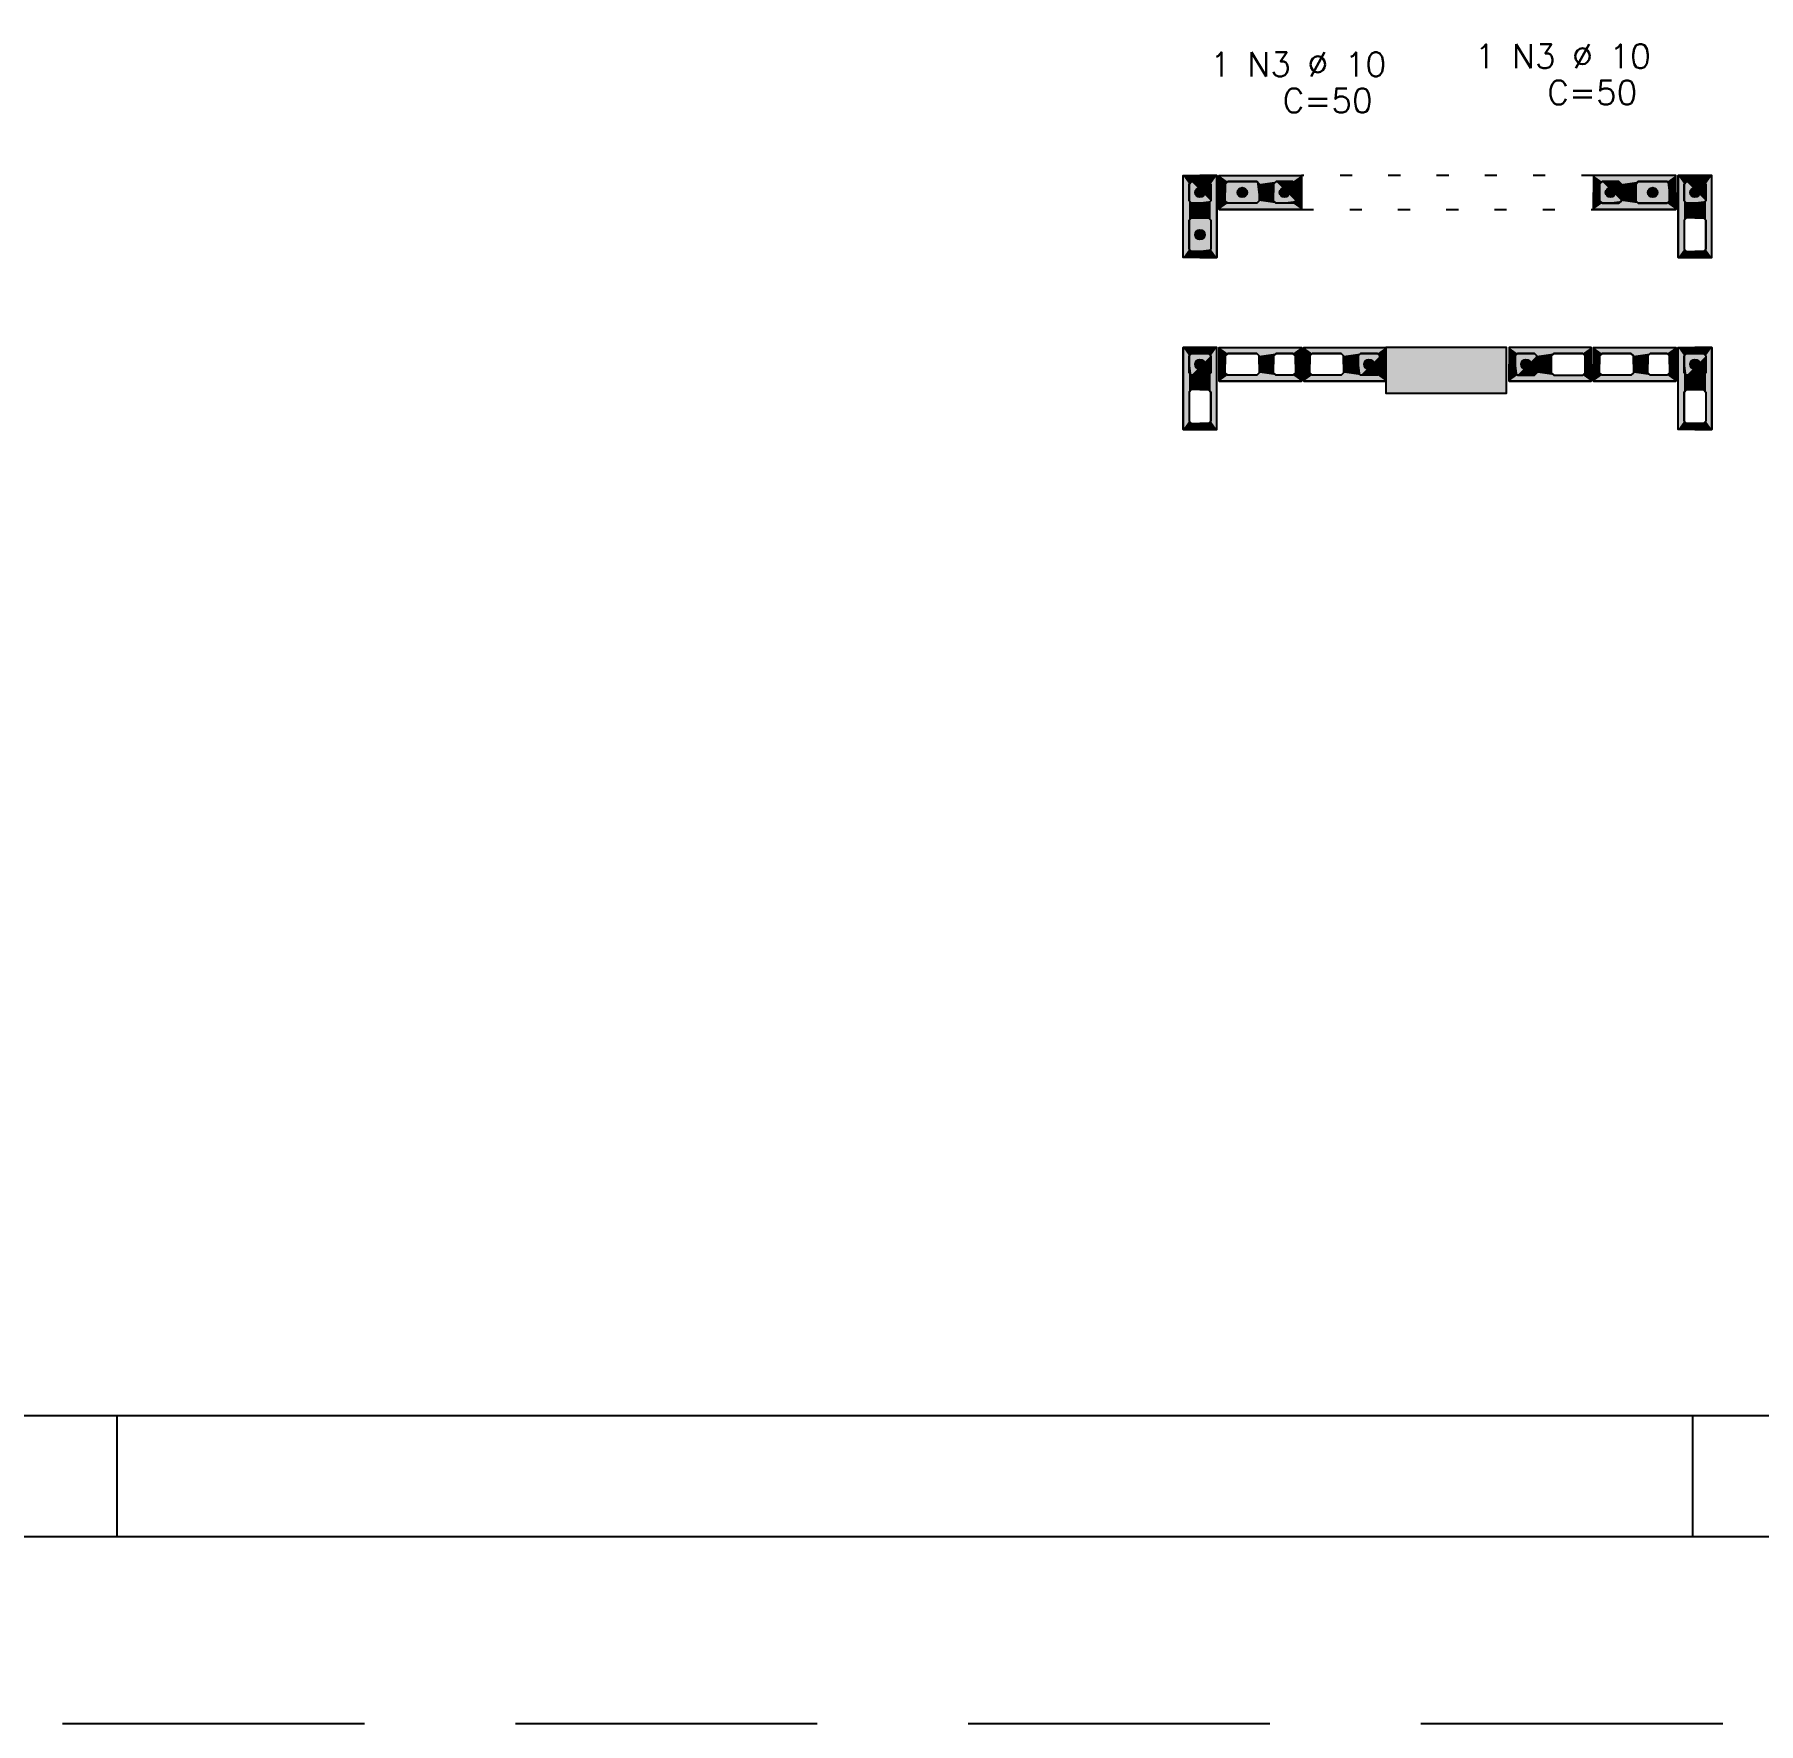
# Model space of a CAD drawing. Extents: x -1.9 to 86, y -1.6 to 60.9.
# Drawn here: x 20.32 to 34.6, y -1.55 to 12.43 of the extents above; entities that cross this region are included whole.
import ezdxf

# ---------------------------------------------------------------- set-up
doc = ezdxf.new("R2010")
doc.units = 0
doc.header["$MEASUREMENT"] = 0
doc.linetypes.add('ESTILO_TQS_0002', pattern=[0.4, 0.1, -0.3])
doc.linetypes.add('HIDDEN', pattern=[0.375, 0.25, -0.125])
doc.layers.get('0').update_dxf_attribs({"linetype": 'CONTINUOUS'})
doc.layers.get('Defpoints').update_dxf_attribs({"linetype": 'CONTINUOUS'})
for name, color, linetype in [('ARQ_FOLHA', 7, 'CONTINUOUS'), ('PENA_01', 1, 'CONTINUOUS'), ('PENA_02', 2, 'CONTINUOUS'), ('PENA_03', 3, 'CONTINUOUS'), ('PENA_11', 252, 'CONTINUOUS'), ('PENA_21', 100, 'CONTINUOUS')]:
    doc.layers.add(name, color=color, linetype=linetype)
doc.styles.get("Standard").update_dxf_attribs({"font": 'ROMANS.SHX'})

# ---------------------------------------------------------------- blocks, each defined once
blk = doc.blocks.new('FOLHA A1 - 841 X 594')
at = {"layer": 'ARQ_FOLHA', "color": 1}
for p, q in [((-631, 10), (-631, 0)), ((-500.5, 10), (-500.5, 0))]:
    blk.add_line(p, q, dxfattribs=at)
for points in [[(-841, 0), (0, 0), (0, 594), (-841, 594)], [(-816, 10), (-10, 10), (-10, 584), (-816, 584)]]:
    blk.add_lwpolyline(points, close=True, dxfattribs=at)
at = {"layer": 'Defpoints', "color": 8, "linetype": 'HIDDEN', "ltscale": 100}
blk.add_lwpolyline([(-860.5, 609.5), (-860.5, -15.5), (19.5, -15.5), (19.5, 609.5)], close=True, dxfattribs=at)
blk = doc.blocks.new('*U24')
blk.add_blockref('FOLHA A1 - 841 X 594', (0, 0))

msp = doc.modelspace()

# ---------------------------------------------------------------- linework, layer by layer
at = {"layer": 'PENA_01', "linetype": 'Continuous'}
for points in [[(30.06, 11.195), (30.06, 11.055), (30.04, 11.035), (29.9, 11.035), (29.88, 11.055), (29.88, 11.195), (29.9, 11.215), (30.04, 11.215), (30.06, 11.195)], [(30.44, 11.035), (30.2, 11.035), (30.18, 11.055), (30.18, 11.195), (30.2, 11.215), (30.44, 11.215), (30.46, 11.195), (30.46, 11.055), (30.44, 11.035)], [(30.74, 11.035), (30.6, 11.035), (30.58, 11.055), (30.58, 11.195), (30.6, 11.215), (30.74, 11.215), (30.76, 11.195), (30.76, 11.055), (30.74, 11.035)], [(33.3, 11.035), (33.44, 11.035), (33.46, 11.055), (33.46, 11.195), (33.44, 11.215), (33.3, 11.215), (33.28, 11.195), (33.28, 11.055), (33.3, 11.035)], [(33.6, 11.035), (33.84, 11.035), (33.86, 11.055), (33.86, 11.195), (33.84, 11.215), (33.6, 11.215), (33.58, 11.195), (33.58, 11.055), (33.6, 11.035)], [(33.98, 11.195), (33.98, 11.055), (34, 11.035), (34.14, 11.035), (34.16, 11.055), (34.16, 11.195), (34.14, 11.215), (34, 11.215), (33.98, 11.195)], [(30.06, 10.895), (30.06, 10.655), (30.04, 10.635), (29.9, 10.635), (29.88, 10.655), (29.88, 10.895), (29.9, 10.915), (30.04, 10.915), (30.06, 10.895)], [(33.98, 10.895), (33.98, 10.655), (34, 10.635), (34.14, 10.635), (34.16, 10.655), (34.16, 10.895), (34.14, 10.915), (34, 10.915), (33.98, 10.895)], [(29.88, 9.772), (29.88, 9.632), (29.9, 9.612), (30.04, 9.612), (30.06, 9.632), (30.06, 9.772), (30.04, 9.792), (29.9, 9.792), (29.88, 9.772)], [(30.44, 9.612), (30.2, 9.612), (30.18, 9.632), (30.18, 9.772), (30.2, 9.792), (30.44, 9.792), (30.46, 9.772), (30.46, 9.632), (30.44, 9.612)], [(30.74, 9.612), (30.6, 9.612), (30.58, 9.632), (30.58, 9.772), (30.6, 9.792), (30.74, 9.792), (30.76, 9.772), (30.76, 9.632), (30.74, 9.612)], [(31.14, 9.612), (30.9, 9.612), (30.88, 9.632), (30.88, 9.772), (30.9, 9.792), (31.14, 9.792), (31.16, 9.772), (31.16, 9.632), (31.14, 9.612)], [(31.44, 9.612), (31.3, 9.612), (31.28, 9.632), (31.28, 9.772), (31.3, 9.792), (31.44, 9.792), (31.46, 9.772), (31.46, 9.632), (31.44, 9.612)], [(32.6, 9.612), (32.74, 9.612), (32.76, 9.632), (32.76, 9.772), (32.74, 9.792), (32.6, 9.792), (32.58, 9.772), (32.58, 9.632), (32.6, 9.612)], [(32.9, 9.612), (33.14, 9.612), (33.16, 9.632), (33.16, 9.772), (33.14, 9.792), (32.9, 9.792), (32.88, 9.772), (32.88, 9.632), (32.9, 9.612)], [(33.54, 9.612), (33.3, 9.612), (33.28, 9.632), (33.28, 9.772), (33.3, 9.792), (33.54, 9.792), (33.56, 9.772), (33.56, 9.632), (33.54, 9.612)], [(33.84, 9.612), (33.7, 9.612), (33.68, 9.632), (33.68, 9.772), (33.7, 9.792), (33.84, 9.792), (33.86, 9.772), (33.86, 9.632), (33.84, 9.612)], [(34.16, 9.772), (34.16, 9.632), (34.14, 9.612), (34, 9.612), (33.98, 9.632), (33.98, 9.772), (34, 9.792), (34.14, 9.792), (34.16, 9.772)], [(29.88, 9.472), (29.88, 9.232), (29.9, 9.212), (30.04, 9.212), (30.06, 9.232), (30.06, 9.472), (30.04, 9.492), (29.9, 9.492), (29.88, 9.472)], [(34.16, 9.472), (34.16, 9.232), (34.14, 9.212), (34, 9.212), (33.98, 9.232), (33.98, 9.472), (34, 9.492), (34.14, 9.492), (34.16, 9.472)]]:
    msp.add_lwpolyline(points, dxfattribs=at)
at = {"layer": 'PENA_02', "linetype": 'Continuous'}
for points in [[(30.11, 11.265), (30.11, 10.585), (29.83, 10.585), (29.83, 11.265), (30.11, 11.265)], [(30.81, 10.985), (30.13, 10.985), (30.13, 11.265), (30.81, 11.265), (30.81, 10.985)], [(33.23, 10.985), (33.91, 10.985), (33.91, 11.265), (33.23, 11.265), (33.23, 10.985)], [(33.93, 11.265), (33.93, 10.585), (34.21, 10.585), (34.21, 11.265), (33.93, 11.265)], [(29.83, 9.842), (29.83, 9.162), (30.11, 9.162), (30.11, 9.842), (29.83, 9.842)], [(30.81, 9.562), (30.13, 9.562), (30.13, 9.842), (30.81, 9.842), (30.81, 9.562)], [(31.51, 9.562), (30.83, 9.562), (30.83, 9.842), (31.51, 9.842), (31.51, 9.562)], [(31.51, 9.842), (31.51, 9.462), (32.51, 9.462), (32.51, 9.842), (31.51, 9.842)], [(32.53, 9.562), (33.21, 9.562), (33.21, 9.842), (32.53, 9.842), (32.53, 9.562)], [(33.91, 9.562), (33.23, 9.562), (33.23, 9.842), (33.91, 9.842), (33.91, 9.562)], [(34.21, 9.842), (34.21, 9.162), (33.93, 9.162), (33.93, 9.842), (34.21, 9.842)]]:
    msp.add_lwpolyline(points, dxfattribs=at)
at = {"layer": 'PENA_03', "linetype": 'Continuous'}
for points in [[(30.06, 11.055), (30.04, 11.035), (29.9, 11.035), (29.88, 11.055), (29.88, 11.195), (29.9, 11.215), (30.04, 11.215), (30.06, 11.195), (30.06, 11.055)], [(30.46, 11.055), (30.44, 11.035), (30.2, 11.035), (30.18, 11.055), (30.18, 11.195), (30.2, 11.215), (30.44, 11.215), (30.46, 11.195), (30.46, 11.055)], [(30.76, 11.055), (30.74, 11.035), (30.6, 11.035), (30.58, 11.055), (30.58, 11.195), (30.6, 11.215), (30.74, 11.215), (30.76, 11.195), (30.76, 11.055)], [(33.46, 11.055), (33.44, 11.035), (33.3, 11.035), (33.28, 11.055), (33.28, 11.195), (33.3, 11.215), (33.44, 11.215), (33.46, 11.195), (33.46, 11.055)], [(33.86, 11.055), (33.84, 11.035), (33.6, 11.035), (33.58, 11.055), (33.58, 11.195), (33.6, 11.215), (33.84, 11.215), (33.86, 11.195), (33.86, 11.055)], [(34.16, 11.055), (34.14, 11.035), (34, 11.035), (33.98, 11.055), (33.98, 11.195), (34, 11.215), (34.14, 11.215), (34.16, 11.195), (34.16, 11.055)], [(29.9, 10.635), (29.88, 10.655), (29.88, 10.895), (29.9, 10.915), (30.04, 10.915), (30.06, 10.895), (30.06, 10.655), (30.04, 10.635), (29.9, 10.635)], [(29.9, 9.612), (29.88, 9.632), (29.88, 9.772), (29.9, 9.792), (30.04, 9.792), (30.06, 9.772), (30.06, 9.632), (30.04, 9.612), (29.9, 9.612)], [(31.3, 9.612), (31.28, 9.632), (31.28, 9.772), (31.3, 9.792), (31.44, 9.792), (31.46, 9.772), (31.46, 9.632), (31.44, 9.612), (31.3, 9.612)], [(32.6, 9.612), (32.58, 9.632), (32.58, 9.772), (32.6, 9.792), (32.74, 9.792), (32.76, 9.772), (32.76, 9.632), (32.74, 9.612), (32.6, 9.612)], [(34, 9.612), (33.98, 9.632), (33.98, 9.772), (34, 9.792), (34.14, 9.792), (34.16, 9.772), (34.16, 9.632), (34.14, 9.612), (34, 9.612)]]:
    msp.add_lwpolyline(points, dxfattribs=at)
at = {"layer": 'PENA_03', "linetype": 'ESTILO_TQS_0002'}
msp.add_lwpolyline([(30.81, 11.265), (30.81, 10.985), (33.23, 10.985), (33.23, 11.265), (30.81, 11.265)], dxfattribs=at)
at = {"layer": 'PENA_03', "linetype": 'Continuous'}
for centre in [(29.97, 11.125), (30.32, 11.125), (30.67, 11.125), (33.37, 11.125), (33.72, 11.125), (34.07, 11.125), (29.97, 10.775), (29.97, 9.702), (31.37, 9.702), (32.67, 9.702), (34.07, 9.702)]:
    msp.add_circle(centre, 0.04, dxfattribs=at)
for points in [[(30.01, 11.125), (29.95, 11.159), (29.932, 11.138)], [(30.01, 11.125), (29.932, 11.138), (29.932, 11.111)], [(30.01, 11.125), (29.977, 11.164), (29.95, 11.159)], [(30.01, 11.125), (30, 11.15), (29.977, 11.164)], [(30.36, 11.125), (30.3, 11.159), (30.282, 11.138)], [(30.36, 11.125), (30.282, 11.138), (30.282, 11.111)], [(30.36, 11.125), (30.327, 11.164), (30.3, 11.159)], [(30.36, 11.125), (30.35, 11.15), (30.327, 11.164)], [(30.71, 11.125), (30.65, 11.159), (30.632, 11.138)], [(30.71, 11.125), (30.632, 11.138), (30.632, 11.111)], [(30.71, 11.125), (30.677, 11.164), (30.65, 11.159)], [(30.71, 11.125), (30.7, 11.15), (30.677, 11.164)], [(33.41, 11.125), (33.35, 11.159), (33.332, 11.138)], [(33.41, 11.125), (33.332, 11.138), (33.332, 11.111)], [(33.41, 11.125), (33.377, 11.164), (33.35, 11.159)], [(33.41, 11.125), (33.4, 11.15), (33.377, 11.164)], [(33.76, 11.125), (33.7, 11.159), (33.682, 11.138)], [(33.76, 11.125), (33.682, 11.138), (33.682, 11.111)], [(33.76, 11.125), (33.727, 11.164), (33.7, 11.159)], [(33.76, 11.125), (33.75, 11.15), (33.727, 11.164)], [(34.11, 11.125), (34.05, 11.159), (34.032, 11.138)], [(34.11, 11.125), (34.032, 11.138), (34.032, 11.111)], [(34.11, 11.125), (34.077, 11.164), (34.05, 11.159)], [(34.11, 11.125), (34.1, 11.15), (34.077, 11.164)], [(30.01, 11.125), (29.932, 11.111), (29.95, 11.09)], [(30.01, 11.125), (29.95, 11.09), (29.977, 11.085)], [(30.01, 11.125), (29.977, 11.085), (30, 11.099)], [(30.01, 11.125), (30, 11.099), (30.01, 11.125)], [(30.36, 11.125), (30.282, 11.111), (30.3, 11.09)], [(30.36, 11.125), (30.3, 11.09), (30.327, 11.085)], [(30.36, 11.125), (30.327, 11.085), (30.35, 11.099)], [(30.36, 11.125), (30.35, 11.099), (30.36, 11.125)], [(30.71, 11.125), (30.632, 11.111), (30.65, 11.09)], [(30.71, 11.125), (30.65, 11.09), (30.677, 11.085)], [(30.71, 11.125), (30.677, 11.085), (30.7, 11.099)], [(30.71, 11.125), (30.7, 11.099), (30.71, 11.125)], [(33.41, 11.125), (33.332, 11.111), (33.35, 11.09)], [(33.41, 11.125), (33.35, 11.09), (33.377, 11.085)], [(33.41, 11.125), (33.377, 11.085), (33.4, 11.099)], [(33.41, 11.125), (33.4, 11.099), (33.41, 11.125)], [(33.76, 11.125), (33.682, 11.111), (33.7, 11.09)], [(33.76, 11.125), (33.7, 11.09), (33.727, 11.085)], [(33.76, 11.125), (33.727, 11.085), (33.75, 11.099)], [(33.76, 11.125), (33.75, 11.099), (33.76, 11.125)], [(34.11, 11.125), (34.032, 11.111), (34.05, 11.09)], [(34.11, 11.125), (34.05, 11.09), (34.077, 11.085)], [(34.11, 11.125), (34.077, 11.085), (34.1, 11.099)], [(34.11, 11.125), (34.1, 11.099), (34.11, 11.125)], [(30.01, 10.775), (29.95, 10.809), (29.932, 10.788)], [(30.01, 10.775), (29.932, 10.788), (29.932, 10.761)], [(30.01, 10.775), (29.932, 10.761), (29.95, 10.74)], [(30.01, 10.775), (29.977, 10.814), (29.95, 10.809)], [(30.01, 10.775), (29.95, 10.74), (29.977, 10.735)], [(30.01, 10.775), (30, 10.8), (29.977, 10.814)], [(30.01, 10.775), (29.977, 10.735), (30, 10.749)], [(30.01, 10.775), (30, 10.749), (30.01, 10.775)], [(30.01, 9.702), (29.95, 9.737), (29.932, 9.716)], [(30.01, 9.702), (29.932, 9.716), (29.932, 9.689)], [(30.01, 9.702), (29.977, 9.742), (29.95, 9.737)], [(30.01, 9.702), (30, 9.728), (29.977, 9.742)], [(31.41, 9.702), (31.35, 9.737), (31.332, 9.716)], [(31.41, 9.702), (31.332, 9.716), (31.332, 9.689)], [(31.41, 9.702), (31.377, 9.742), (31.35, 9.737)], [(31.41, 9.702), (31.4, 9.728), (31.377, 9.742)], [(32.71, 9.702), (32.65, 9.737), (32.632, 9.716)], [(32.71, 9.702), (32.632, 9.716), (32.632, 9.689)], [(32.71, 9.702), (32.677, 9.742), (32.65, 9.737)], [(32.71, 9.702), (32.7, 9.728), (32.677, 9.742)], [(34.11, 9.702), (34.05, 9.737), (34.032, 9.716)], [(34.11, 9.702), (34.032, 9.716), (34.032, 9.689)], [(34.11, 9.702), (34.077, 9.742), (34.05, 9.737)], [(34.11, 9.702), (34.1, 9.728), (34.077, 9.742)], [(30.01, 9.702), (29.932, 9.689), (29.95, 9.668)], [(30.01, 9.702), (29.95, 9.668), (29.977, 9.663)], [(30.01, 9.702), (29.977, 9.663), (30, 9.677)], [(30.01, 9.702), (30, 9.677), (30.01, 9.702)], [(31.41, 9.702), (31.332, 9.689), (31.35, 9.668)], [(31.41, 9.702), (31.35, 9.668), (31.377, 9.663)], [(31.41, 9.702), (31.377, 9.663), (31.4, 9.677)], [(31.41, 9.702), (31.4, 9.677), (31.41, 9.702)], [(32.71, 9.702), (32.632, 9.689), (32.65, 9.668)], [(32.71, 9.702), (32.65, 9.668), (32.677, 9.663)], [(32.71, 9.702), (32.677, 9.663), (32.7, 9.677)], [(32.71, 9.702), (32.7, 9.677), (32.71, 9.702)], [(34.11, 9.702), (34.032, 9.689), (34.05, 9.668)], [(34.11, 9.702), (34.05, 9.668), (34.077, 9.663)], [(34.11, 9.702), (34.077, 9.663), (34.1, 9.677)], [(34.11, 9.702), (34.1, 9.677), (34.11, 9.702)]]:
    msp.add_solid(points, dxfattribs=at)
at = {"layer": 'PENA_11', "linetype": 'Continuous'}
for points in [[(30.06, 11.055), (29.88, 11.195), (29.9, 11.215)], [(30.06, 11.055), (29.88, 11.055), (29.88, 11.195)], [(30.06, 11.055), (29.9, 11.215), (30.04, 11.215)], [(30.06, 11.055), (30.04, 11.215), (30.06, 11.195)], [(30.06, 11.055), (30.06, 11.195), (30.06, 11.055)], [(30.46, 11.055), (30.18, 11.195), (30.2, 11.215)], [(30.46, 11.055), (30.18, 11.055), (30.18, 11.195)], [(30.46, 11.055), (30.2, 11.215), (30.44, 11.215)], [(30.46, 11.055), (30.44, 11.215), (30.46, 11.195)], [(30.46, 11.055), (30.46, 11.195), (30.46, 11.055)], [(30.76, 11.055), (30.58, 11.195), (30.6, 11.215)], [(30.76, 11.055), (30.58, 11.055), (30.58, 11.195)], [(30.76, 11.055), (30.6, 11.215), (30.74, 11.215)], [(30.76, 11.055), (30.74, 11.215), (30.76, 11.195)], [(30.76, 11.055), (30.76, 11.195), (30.76, 11.055)], [(33.46, 11.055), (33.28, 11.195), (33.3, 11.215)], [(33.46, 11.055), (33.28, 11.055), (33.28, 11.195)], [(33.46, 11.055), (33.3, 11.215), (33.44, 11.215)], [(33.46, 11.055), (33.44, 11.215), (33.46, 11.195)], [(33.46, 11.055), (33.46, 11.195), (33.46, 11.055)], [(33.86, 11.055), (33.58, 11.195), (33.6, 11.215)], [(33.86, 11.055), (33.58, 11.055), (33.58, 11.195)], [(33.86, 11.055), (33.6, 11.215), (33.84, 11.215)], [(33.86, 11.055), (33.84, 11.215), (33.86, 11.195)], [(33.86, 11.055), (33.86, 11.195), (33.86, 11.055)], [(34.16, 11.055), (33.98, 11.195), (34, 11.215)], [(34.16, 11.055), (33.98, 11.055), (33.98, 11.195)], [(34.16, 11.055), (34, 11.215), (34.14, 11.215)], [(34.16, 11.055), (34.14, 11.215), (34.16, 11.195)], [(34.16, 11.055), (34.16, 11.195), (34.16, 11.055)], [(30.06, 11.055), (29.9, 11.035), (29.88, 11.055)], [(30.06, 11.055), (30.04, 11.035), (29.9, 11.035)], [(30.46, 11.055), (30.2, 11.035), (30.18, 11.055)], [(30.46, 11.055), (30.44, 11.035), (30.2, 11.035)], [(30.76, 11.055), (30.6, 11.035), (30.58, 11.055)], [(30.76, 11.055), (30.74, 11.035), (30.6, 11.035)], [(33.46, 11.055), (33.3, 11.035), (33.28, 11.055)], [(33.46, 11.055), (33.44, 11.035), (33.3, 11.035)], [(33.86, 11.055), (33.6, 11.035), (33.58, 11.055)], [(33.86, 11.055), (33.84, 11.035), (33.6, 11.035)], [(34.16, 11.055), (34, 11.035), (33.98, 11.055)], [(34.16, 11.055), (34.14, 11.035), (34, 11.035)], [(29.9, 10.635), (29.88, 10.895), (29.9, 10.915)], [(29.9, 10.635), (29.88, 10.655), (29.88, 10.895)], [(29.9, 10.635), (29.9, 10.915), (30.04, 10.915)], [(29.9, 10.635), (30.04, 10.915), (30.06, 10.895)], [(29.9, 10.635), (30.06, 10.895), (30.06, 10.655)], [(29.9, 10.635), (30.06, 10.655), (30.04, 10.635)], [(29.9, 10.635), (30.04, 10.635), (29.9, 10.635)], [(29.9, 9.612), (29.88, 9.772), (29.9, 9.792)], [(29.9, 9.612), (29.88, 9.632), (29.88, 9.772)], [(29.9, 9.612), (29.9, 9.792), (30.04, 9.792)], [(29.9, 9.612), (30.04, 9.792), (30.06, 9.772)], [(29.9, 9.612), (30.06, 9.772), (30.06, 9.632)], [(31.3, 9.612), (31.28, 9.772), (31.3, 9.792)], [(31.3, 9.612), (31.28, 9.632), (31.28, 9.772)], [(31.3, 9.612), (31.3, 9.792), (31.44, 9.792)], [(31.3, 9.612), (31.44, 9.792), (31.46, 9.772)], [(31.3, 9.612), (31.46, 9.772), (31.46, 9.632)], [(31.51, 9.842), (31.51, 9.462), (32.51, 9.462)], [(31.51, 9.842), (32.51, 9.462), (32.51, 9.842)], [(31.51, 9.842), (32.51, 9.842), (31.51, 9.842)], [(32.6, 9.612), (32.58, 9.772), (32.6, 9.792)], [(32.6, 9.612), (32.58, 9.632), (32.58, 9.772)], [(32.6, 9.612), (32.6, 9.792), (32.74, 9.792)], [(32.6, 9.612), (32.74, 9.792), (32.76, 9.772)], [(32.6, 9.612), (32.76, 9.772), (32.76, 9.632)], [(34, 9.612), (33.98, 9.772), (34, 9.792)], [(34, 9.612), (33.98, 9.632), (33.98, 9.772)], [(34, 9.612), (34, 9.792), (34.14, 9.792)], [(34, 9.612), (34.14, 9.792), (34.16, 9.772)], [(34, 9.612), (34.16, 9.772), (34.16, 9.632)], [(29.9, 9.612), (30.06, 9.632), (30.04, 9.612)], [(29.9, 9.612), (30.04, 9.612), (29.9, 9.612)], [(31.3, 9.612), (31.46, 9.632), (31.44, 9.612)], [(31.3, 9.612), (31.44, 9.612), (31.3, 9.612)], [(32.6, 9.612), (32.76, 9.632), (32.74, 9.612)], [(32.6, 9.612), (32.74, 9.612), (32.6, 9.612)], [(34, 9.612), (34.16, 9.632), (34.14, 9.612)], [(34, 9.612), (34.14, 9.612), (34, 9.612)]]:
    msp.add_solid(points, dxfattribs=at)
at = {"layer": 'PENA_21', "linetype": 'Continuous'}
for points in [[(29.97, 11.265), (29.97, 11.215), (29.9, 11.215), (29.88, 11.195), (29.88, 11.055), (29.9, 11.035), (29.97, 11.035), (29.97, 10.915), (29.9, 10.915), (29.88, 10.895), (29.88, 10.655), (29.9, 10.635), (29.97, 10.635), (29.97, 10.585), (29.83, 10.585), (29.83, 11.265), (29.97, 11.265)], [(29.97, 11.265), (29.97, 11.215), (30.04, 11.215), (30.06, 11.195), (30.06, 11.055), (30.04, 11.035), (29.97, 11.035), (29.97, 10.915), (30.04, 10.915), (30.06, 10.895), (30.06, 10.655), (30.04, 10.635), (29.97, 10.635), (29.97, 10.585), (30.11, 10.585), (30.11, 11.265), (29.97, 11.265)], [(30.81, 11.125), (30.76, 11.125), (30.76, 11.195), (30.74, 11.215), (30.6, 11.215), (30.58, 11.195), (30.58, 11.125), (30.46, 11.125), (30.46, 11.195), (30.44, 11.215), (30.2, 11.215), (30.18, 11.195), (30.18, 11.125), (30.13, 11.125), (30.13, 11.265), (30.81, 11.265), (30.81, 11.125)], [(33.23, 11.125), (33.28, 11.125), (33.28, 11.195), (33.3, 11.215), (33.44, 11.215), (33.46, 11.195), (33.46, 11.125), (33.58, 11.125), (33.58, 11.195), (33.6, 11.215), (33.84, 11.215), (33.86, 11.195), (33.86, 11.125), (33.91, 11.125), (33.91, 11.265), (33.23, 11.265), (33.23, 11.125)], [(34.07, 11.265), (34.07, 11.215), (34, 11.215), (33.98, 11.195), (33.98, 11.055), (34, 11.035), (34.07, 11.035), (34.07, 10.915), (34, 10.915), (33.98, 10.895), (33.98, 10.655), (34, 10.635), (34.07, 10.635), (34.07, 10.585), (33.93, 10.585), (33.93, 11.265), (34.07, 11.265)], [(34.07, 11.265), (34.07, 11.215), (34.14, 11.215), (34.16, 11.195), (34.16, 11.055), (34.14, 11.035), (34.07, 11.035), (34.07, 10.915), (34.14, 10.915), (34.16, 10.895), (34.16, 10.655), (34.14, 10.635), (34.07, 10.635), (34.07, 10.585), (34.21, 10.585), (34.21, 11.265), (34.07, 11.265)], [(30.81, 11.125), (30.76, 11.125), (30.76, 11.055), (30.74, 11.035), (30.6, 11.035), (30.58, 11.055), (30.58, 11.125), (30.46, 11.125), (30.46, 11.055), (30.44, 11.035), (30.2, 11.035), (30.18, 11.055), (30.18, 11.125), (30.13, 11.125), (30.13, 10.985), (30.81, 10.985), (30.81, 11.125)], [(33.23, 11.125), (33.28, 11.125), (33.28, 11.055), (33.3, 11.035), (33.44, 11.035), (33.46, 11.055), (33.46, 11.125), (33.58, 11.125), (33.58, 11.055), (33.6, 11.035), (33.84, 11.035), (33.86, 11.055), (33.86, 11.125), (33.91, 11.125), (33.91, 10.985), (33.23, 10.985), (33.23, 11.125)], [(29.97, 9.842), (29.97, 9.792), (29.9, 9.792), (29.88, 9.772), (29.88, 9.632), (29.9, 9.612), (29.97, 9.612), (29.97, 9.492), (29.9, 9.492), (29.88, 9.472), (29.88, 9.232), (29.9, 9.212), (29.97, 9.212), (29.97, 9.162), (29.83, 9.162), (29.83, 9.842), (29.97, 9.842)], [(29.97, 9.842), (29.97, 9.792), (30.04, 9.792), (30.06, 9.772), (30.06, 9.632), (30.04, 9.612), (29.97, 9.612), (29.97, 9.492), (30.04, 9.492), (30.06, 9.472), (30.06, 9.232), (30.04, 9.212), (29.97, 9.212), (29.97, 9.162), (30.11, 9.162), (30.11, 9.842), (29.97, 9.842)], [(30.81, 9.702), (30.76, 9.702), (30.76, 9.772), (30.74, 9.792), (30.6, 9.792), (30.58, 9.772), (30.58, 9.702), (30.46, 9.702), (30.46, 9.772), (30.44, 9.792), (30.2, 9.792), (30.18, 9.772), (30.18, 9.702), (30.13, 9.702), (30.13, 9.842), (30.81, 9.842), (30.81, 9.702)], [(31.51, 9.702), (31.46, 9.702), (31.46, 9.772), (31.44, 9.792), (31.3, 9.792), (31.28, 9.772), (31.28, 9.702), (31.16, 9.702), (31.16, 9.772), (31.14, 9.792), (30.9, 9.792), (30.88, 9.772), (30.88, 9.702), (30.83, 9.702), (30.83, 9.842), (31.51, 9.842), (31.51, 9.702)], [(32.53, 9.702), (32.58, 9.702), (32.58, 9.772), (32.6, 9.792), (32.74, 9.792), (32.76, 9.772), (32.76, 9.702), (32.88, 9.702), (32.88, 9.772), (32.9, 9.792), (33.14, 9.792), (33.16, 9.772), (33.16, 9.702), (33.21, 9.702), (33.21, 9.842), (32.53, 9.842), (32.53, 9.702)], [(33.91, 9.702), (33.86, 9.702), (33.86, 9.772), (33.84, 9.792), (33.7, 9.792), (33.68, 9.772), (33.68, 9.702), (33.56, 9.702), (33.56, 9.772), (33.54, 9.792), (33.3, 9.792), (33.28, 9.772), (33.28, 9.702), (33.23, 9.702), (33.23, 9.842), (33.91, 9.842), (33.91, 9.702)], [(34.07, 9.842), (34.07, 9.792), (34, 9.792), (33.98, 9.772), (33.98, 9.632), (34, 9.612), (34.07, 9.612), (34.07, 9.492), (34, 9.492), (33.98, 9.472), (33.98, 9.232), (34, 9.212), (34.07, 9.212), (34.07, 9.162), (33.93, 9.162), (33.93, 9.842), (34.07, 9.842)], [(34.07, 9.842), (34.07, 9.792), (34.14, 9.792), (34.16, 9.772), (34.16, 9.632), (34.14, 9.612), (34.07, 9.612), (34.07, 9.492), (34.14, 9.492), (34.16, 9.472), (34.16, 9.232), (34.14, 9.212), (34.07, 9.212), (34.07, 9.162), (34.21, 9.162), (34.21, 9.842), (34.07, 9.842)], [(30.81, 9.702), (30.76, 9.702), (30.76, 9.632), (30.74, 9.612), (30.6, 9.612), (30.58, 9.632), (30.58, 9.702), (30.46, 9.702), (30.46, 9.632), (30.44, 9.612), (30.2, 9.612), (30.18, 9.632), (30.18, 9.702), (30.13, 9.702), (30.13, 9.562), (30.81, 9.562), (30.81, 9.702)], [(31.51, 9.702), (31.46, 9.702), (31.46, 9.632), (31.44, 9.612), (31.3, 9.612), (31.28, 9.632), (31.28, 9.702), (31.16, 9.702), (31.16, 9.632), (31.14, 9.612), (30.9, 9.612), (30.88, 9.632), (30.88, 9.702), (30.83, 9.702), (30.83, 9.562), (31.51, 9.562), (31.51, 9.702)], [(32.53, 9.702), (32.58, 9.702), (32.58, 9.632), (32.6, 9.612), (32.74, 9.612), (32.76, 9.632), (32.76, 9.702), (32.88, 9.702), (32.88, 9.632), (32.9, 9.612), (33.14, 9.612), (33.16, 9.632), (33.16, 9.702), (33.21, 9.702), (33.21, 9.562), (32.53, 9.562), (32.53, 9.702)], [(33.91, 9.702), (33.86, 9.702), (33.86, 9.632), (33.84, 9.612), (33.7, 9.612), (33.68, 9.632), (33.68, 9.702), (33.56, 9.702), (33.56, 9.632), (33.54, 9.612), (33.3, 9.612), (33.28, 9.632), (33.28, 9.702), (33.23, 9.702), (33.23, 9.562), (33.91, 9.562), (33.91, 9.702)]]:
    msp.add_lwpolyline(points, dxfattribs=at)
for points in [[(29.9, 11.215), (29.88, 11.195), (29.83, 11.265)], [(29.9, 11.215), (29.83, 11.265), (29.97, 11.265)], [(29.83, 11.265), (29.88, 11.195), (29.83, 10.585)], [(29.83, 10.585), (29.88, 11.195), (29.88, 10.655)], [(29.88, 10.655), (29.88, 11.195), (29.88, 11.055)], [(29.9, 11.215), (29.97, 11.265), (29.97, 11.215)], [(30.11, 11.265), (29.97, 11.265), (30.04, 11.215)], [(30.04, 11.215), (29.97, 11.265), (29.97, 11.215)], [(30.06, 11.195), (30.11, 11.265), (30.04, 11.215)], [(30.11, 10.585), (30.11, 11.265), (30.06, 11.195)], [(30.06, 11.055), (30.11, 10.585), (30.06, 11.195)], [(30.81, 11.265), (30.2, 11.215), (30.13, 11.265)], [(30.2, 11.215), (30.18, 11.195), (30.13, 11.265)], [(30.13, 11.265), (30.18, 11.195), (30.13, 11.125)], [(30.18, 11.195), (30.18, 11.125), (30.13, 11.125)], [(30.44, 11.215), (30.2, 11.215), (30.81, 11.265)], [(30.46, 11.195), (30.44, 11.215), (30.81, 11.265)], [(30.81, 11.265), (30.6, 11.215), (30.46, 11.195)], [(30.46, 11.125), (30.46, 11.195), (30.6, 11.215)], [(30.46, 11.125), (30.6, 11.215), (30.58, 11.195)], [(30.46, 11.125), (30.58, 11.195), (30.58, 11.125)], [(30.81, 11.265), (30.74, 11.215), (30.6, 11.215)], [(30.81, 11.265), (30.76, 11.195), (30.74, 11.215)], [(30.81, 11.265), (30.81, 11.125), (30.76, 11.125)], [(30.81, 11.265), (30.76, 11.125), (30.76, 11.195)], [(33.91, 11.265), (33.23, 11.265), (33.3, 11.215)], [(33.23, 11.265), (33.23, 11.125), (33.28, 11.125)], [(33.23, 11.265), (33.28, 11.125), (33.28, 11.195)], [(33.23, 11.265), (33.28, 11.195), (33.3, 11.215)], [(33.91, 11.265), (33.3, 11.215), (33.44, 11.215)], [(33.91, 11.265), (33.44, 11.215), (33.46, 11.195)], [(33.91, 11.265), (33.46, 11.195), (33.6, 11.215)], [(33.46, 11.195), (33.58, 11.195), (33.6, 11.215)], [(33.46, 11.195), (33.46, 11.125), (33.58, 11.125)], [(33.46, 11.195), (33.58, 11.125), (33.58, 11.195)], [(33.91, 11.265), (33.6, 11.215), (33.84, 11.215)], [(33.91, 11.265), (33.84, 11.215), (33.86, 11.195)], [(33.91, 11.265), (33.86, 11.195), (33.91, 11.125)], [(33.91, 11.125), (33.86, 11.195), (33.86, 11.125)], [(34, 11.215), (33.98, 11.195), (33.93, 11.265)], [(34, 11.215), (33.93, 11.265), (34.07, 11.265)], [(33.93, 11.265), (33.98, 11.195), (33.93, 10.585)], [(33.93, 10.585), (33.98, 11.195), (33.98, 10.655)], [(33.98, 10.655), (33.98, 11.195), (33.98, 11.055)], [(34, 11.215), (34.07, 11.265), (34.07, 11.215)], [(34.21, 11.265), (34.07, 11.265), (34.14, 11.215)], [(34.14, 11.215), (34.07, 11.265), (34.07, 11.215)], [(34.16, 11.195), (34.21, 11.265), (34.14, 11.215)], [(34.21, 10.585), (34.21, 11.265), (34.16, 11.195)], [(34.16, 11.055), (34.21, 10.585), (34.16, 11.195)], [(29.88, 10.655), (29.88, 10.895), (29.88, 11.055)], [(29.9, 11.035), (29.88, 10.895), (29.88, 11.055)], [(29.9, 11.035), (29.9, 10.915), (29.88, 10.895)], [(29.97, 11.035), (29.9, 10.915), (29.9, 11.035)], [(29.97, 11.035), (29.97, 10.915), (29.9, 10.915)], [(29.97, 11.035), (30.04, 10.915), (30.04, 11.035)], [(29.97, 11.035), (29.97, 10.915), (30.04, 10.915)], [(30.04, 11.035), (30.06, 10.895), (30.06, 11.055)], [(30.04, 10.915), (30.06, 10.895), (30.04, 11.035)], [(30.06, 10.895), (30.11, 10.585), (30.06, 11.055)], [(30.13, 10.985), (30.18, 11.055), (30.13, 11.125)], [(30.18, 11.055), (30.18, 11.125), (30.13, 11.125)], [(30.2, 11.035), (30.18, 11.055), (30.13, 10.985)], [(30.81, 10.985), (30.2, 11.035), (30.13, 10.985)], [(30.44, 11.035), (30.2, 11.035), (30.81, 10.985)], [(30.46, 11.055), (30.44, 11.035), (30.81, 10.985)], [(30.46, 11.125), (30.46, 11.055), (30.6, 11.035)], [(30.46, 11.125), (30.6, 11.035), (30.58, 11.055)], [(30.46, 11.125), (30.58, 11.055), (30.58, 11.125)], [(30.81, 10.985), (30.6, 11.035), (30.46, 11.055)], [(30.81, 10.985), (30.74, 11.035), (30.6, 11.035)], [(30.81, 10.985), (30.76, 11.055), (30.74, 11.035)], [(30.81, 10.985), (30.81, 11.125), (30.76, 11.125)], [(30.81, 10.985), (30.76, 11.125), (30.76, 11.055)], [(33.23, 10.985), (33.23, 11.125), (33.28, 11.125)], [(33.23, 10.985), (33.28, 11.125), (33.28, 11.055)], [(33.23, 10.985), (33.28, 11.055), (33.3, 11.035)], [(33.91, 10.985), (33.23, 10.985), (33.3, 11.035)], [(33.91, 10.985), (33.3, 11.035), (33.44, 11.035)], [(33.91, 10.985), (33.44, 11.035), (33.46, 11.055)], [(33.46, 11.055), (33.46, 11.125), (33.58, 11.125)], [(33.46, 11.055), (33.58, 11.125), (33.58, 11.055)], [(33.91, 10.985), (33.46, 11.055), (33.6, 11.035)], [(33.46, 11.055), (33.58, 11.055), (33.6, 11.035)], [(33.91, 10.985), (33.6, 11.035), (33.84, 11.035)], [(33.91, 10.985), (33.84, 11.035), (33.86, 11.055)], [(33.91, 10.985), (33.86, 11.055), (33.91, 11.125)], [(33.91, 11.125), (33.86, 11.055), (33.86, 11.125)], [(33.98, 10.655), (33.98, 10.895), (33.98, 11.055)], [(34, 11.035), (33.98, 10.895), (33.98, 11.055)], [(34, 11.035), (34, 10.915), (33.98, 10.895)], [(34.07, 11.035), (34, 10.915), (34, 11.035)], [(34.07, 11.035), (34.07, 10.915), (34, 10.915)], [(34.07, 11.035), (34.14, 10.915), (34.14, 11.035)], [(34.07, 11.035), (34.07, 10.915), (34.14, 10.915)], [(34.14, 11.035), (34.16, 10.895), (34.16, 11.055)], [(34.14, 10.915), (34.16, 10.895), (34.14, 11.035)], [(34.16, 10.895), (34.21, 10.585), (34.16, 11.055)], [(30.06, 10.895), (30.06, 10.655), (30.11, 10.585)], [(34.16, 10.895), (34.16, 10.655), (34.21, 10.585)], [(29.9, 10.635), (29.83, 10.585), (29.88, 10.655)], [(29.97, 10.585), (29.83, 10.585), (29.9, 10.635)], [(29.97, 10.635), (29.97, 10.585), (29.9, 10.635)], [(30.04, 10.635), (29.97, 10.635), (30.11, 10.585)], [(29.97, 10.635), (29.97, 10.585), (30.11, 10.585)], [(30.06, 10.655), (30.04, 10.635), (30.11, 10.585)], [(34, 10.635), (33.93, 10.585), (33.98, 10.655)], [(34.07, 10.585), (33.93, 10.585), (34, 10.635)], [(34.07, 10.635), (34.07, 10.585), (34, 10.635)], [(34.14, 10.635), (34.07, 10.635), (34.21, 10.585)], [(34.07, 10.635), (34.07, 10.585), (34.21, 10.585)], [(34.16, 10.655), (34.14, 10.635), (34.21, 10.585)], [(29.9, 9.792), (29.88, 9.772), (29.83, 9.842)], [(29.9, 9.792), (29.83, 9.842), (29.97, 9.842)], [(29.83, 9.842), (29.88, 9.772), (29.83, 9.162)], [(29.83, 9.162), (29.88, 9.772), (29.88, 9.232)], [(29.88, 9.232), (29.88, 9.772), (29.88, 9.632)], [(29.9, 9.792), (29.97, 9.842), (29.97, 9.792)], [(30.11, 9.842), (29.97, 9.842), (30.04, 9.792)], [(30.04, 9.792), (29.97, 9.842), (29.97, 9.792)], [(30.06, 9.772), (30.11, 9.842), (30.04, 9.792)], [(30.11, 9.162), (30.11, 9.842), (30.06, 9.772)], [(30.06, 9.632), (30.11, 9.162), (30.06, 9.772)], [(30.81, 9.842), (30.2, 9.792), (30.13, 9.842)], [(30.2, 9.792), (30.18, 9.772), (30.13, 9.842)], [(30.13, 9.842), (30.18, 9.772), (30.13, 9.702)], [(30.18, 9.772), (30.18, 9.702), (30.13, 9.702)], [(30.44, 9.792), (30.2, 9.792), (30.81, 9.842)], [(30.46, 9.772), (30.44, 9.792), (30.81, 9.842)], [(30.81, 9.842), (30.6, 9.792), (30.46, 9.772)], [(30.46, 9.702), (30.46, 9.772), (30.6, 9.792)], [(30.46, 9.702), (30.6, 9.792), (30.58, 9.772)], [(30.46, 9.702), (30.58, 9.772), (30.58, 9.702)], [(30.81, 9.842), (30.74, 9.792), (30.6, 9.792)], [(30.81, 9.842), (30.76, 9.772), (30.74, 9.792)], [(30.81, 9.842), (30.81, 9.702), (30.76, 9.702)], [(30.81, 9.842), (30.76, 9.702), (30.76, 9.772)], [(31.51, 9.842), (30.9, 9.792), (30.83, 9.842)], [(30.9, 9.792), (30.88, 9.772), (30.83, 9.842)], [(30.83, 9.842), (30.88, 9.772), (30.83, 9.702)], [(30.88, 9.772), (30.88, 9.702), (30.83, 9.702)], [(31.14, 9.792), (30.9, 9.792), (31.51, 9.842)], [(31.16, 9.772), (31.14, 9.792), (31.51, 9.842)], [(31.51, 9.842), (31.3, 9.792), (31.16, 9.772)], [(31.16, 9.702), (31.16, 9.772), (31.3, 9.792)], [(31.16, 9.702), (31.3, 9.792), (31.28, 9.772)], [(31.16, 9.702), (31.28, 9.772), (31.28, 9.702)], [(31.51, 9.842), (31.44, 9.792), (31.3, 9.792)], [(31.51, 9.842), (31.46, 9.772), (31.44, 9.792)], [(31.51, 9.842), (31.51, 9.702), (31.46, 9.702)], [(31.51, 9.842), (31.46, 9.702), (31.46, 9.772)], [(33.21, 9.842), (32.53, 9.842), (32.6, 9.792)], [(32.53, 9.842), (32.53, 9.702), (32.58, 9.702)], [(32.53, 9.842), (32.58, 9.702), (32.58, 9.772)], [(32.53, 9.842), (32.58, 9.772), (32.6, 9.792)], [(33.21, 9.842), (32.6, 9.792), (32.74, 9.792)], [(33.21, 9.842), (32.74, 9.792), (32.76, 9.772)], [(33.21, 9.842), (32.76, 9.772), (32.9, 9.792)], [(32.76, 9.772), (32.88, 9.772), (32.9, 9.792)], [(32.76, 9.772), (32.76, 9.702), (32.88, 9.702)], [(32.76, 9.772), (32.88, 9.702), (32.88, 9.772)], [(33.21, 9.842), (32.9, 9.792), (33.14, 9.792)], [(33.21, 9.842), (33.14, 9.792), (33.16, 9.772)], [(33.21, 9.842), (33.16, 9.772), (33.21, 9.702)], [(33.21, 9.702), (33.16, 9.772), (33.16, 9.702)], [(33.91, 9.842), (33.3, 9.792), (33.23, 9.842)], [(33.3, 9.792), (33.28, 9.772), (33.23, 9.842)], [(33.23, 9.842), (33.28, 9.772), (33.23, 9.702)], [(33.28, 9.772), (33.28, 9.702), (33.23, 9.702)], [(33.54, 9.792), (33.3, 9.792), (33.91, 9.842)], [(33.56, 9.772), (33.54, 9.792), (33.91, 9.842)], [(33.91, 9.842), (33.7, 9.792), (33.56, 9.772)], [(33.56, 9.702), (33.56, 9.772), (33.7, 9.792)], [(33.56, 9.702), (33.7, 9.792), (33.68, 9.772)], [(33.56, 9.702), (33.68, 9.772), (33.68, 9.702)], [(33.91, 9.842), (33.84, 9.792), (33.7, 9.792)], [(33.91, 9.842), (33.86, 9.772), (33.84, 9.792)], [(33.91, 9.842), (33.91, 9.702), (33.86, 9.702)], [(33.91, 9.842), (33.86, 9.702), (33.86, 9.772)], [(34, 9.792), (33.98, 9.772), (33.93, 9.842)], [(34, 9.792), (33.93, 9.842), (34.07, 9.842)], [(33.93, 9.842), (33.98, 9.772), (33.93, 9.162)], [(33.93, 9.162), (33.98, 9.772), (33.98, 9.232)], [(33.98, 9.232), (33.98, 9.772), (33.98, 9.632)], [(34, 9.792), (34.07, 9.842), (34.07, 9.792)], [(34.21, 9.842), (34.07, 9.842), (34.14, 9.792)], [(34.14, 9.792), (34.07, 9.842), (34.07, 9.792)], [(34.16, 9.772), (34.21, 9.842), (34.14, 9.792)], [(34.21, 9.162), (34.21, 9.842), (34.16, 9.772)], [(34.16, 9.632), (34.21, 9.162), (34.16, 9.772)], [(29.88, 9.232), (29.88, 9.472), (29.88, 9.632)], [(29.9, 9.612), (29.88, 9.472), (29.88, 9.632)], [(29.9, 9.612), (29.9, 9.492), (29.88, 9.472)], [(29.97, 9.612), (29.9, 9.492), (29.9, 9.612)], [(29.97, 9.612), (29.97, 9.492), (29.9, 9.492)], [(29.97, 9.612), (30.04, 9.492), (30.04, 9.612)], [(29.97, 9.612), (29.97, 9.492), (30.04, 9.492)], [(30.04, 9.612), (30.06, 9.472), (30.06, 9.632)], [(30.04, 9.492), (30.06, 9.472), (30.04, 9.612)], [(30.06, 9.472), (30.11, 9.162), (30.06, 9.632)], [(30.13, 9.562), (30.18, 9.632), (30.13, 9.702)], [(30.18, 9.632), (30.18, 9.702), (30.13, 9.702)], [(30.2, 9.612), (30.18, 9.632), (30.13, 9.562)], [(30.81, 9.562), (30.2, 9.612), (30.13, 9.562)], [(30.44, 9.612), (30.2, 9.612), (30.81, 9.562)], [(30.46, 9.632), (30.44, 9.612), (30.81, 9.562)], [(30.46, 9.702), (30.46, 9.632), (30.6, 9.612)], [(30.46, 9.702), (30.6, 9.612), (30.58, 9.632)], [(30.46, 9.702), (30.58, 9.632), (30.58, 9.702)], [(30.81, 9.562), (30.6, 9.612), (30.46, 9.632)], [(30.81, 9.562), (30.74, 9.612), (30.6, 9.612)], [(30.81, 9.562), (30.76, 9.632), (30.74, 9.612)], [(30.81, 9.562), (30.81, 9.702), (30.76, 9.702)], [(30.81, 9.562), (30.76, 9.702), (30.76, 9.632)], [(30.83, 9.562), (30.88, 9.632), (30.83, 9.702)], [(30.88, 9.632), (30.88, 9.702), (30.83, 9.702)], [(30.9, 9.612), (30.88, 9.632), (30.83, 9.562)], [(31.51, 9.562), (30.9, 9.612), (30.83, 9.562)], [(31.14, 9.612), (30.9, 9.612), (31.51, 9.562)], [(31.16, 9.632), (31.14, 9.612), (31.51, 9.562)], [(31.16, 9.702), (31.16, 9.632), (31.3, 9.612)], [(31.16, 9.702), (31.3, 9.612), (31.28, 9.632)], [(31.16, 9.702), (31.28, 9.632), (31.28, 9.702)], [(31.51, 9.562), (31.3, 9.612), (31.16, 9.632)], [(31.51, 9.562), (31.44, 9.612), (31.3, 9.612)], [(31.51, 9.562), (31.46, 9.632), (31.44, 9.612)], [(31.51, 9.562), (31.51, 9.702), (31.46, 9.702)], [(31.51, 9.562), (31.46, 9.702), (31.46, 9.632)], [(32.53, 9.562), (32.53, 9.702), (32.58, 9.702)], [(32.53, 9.562), (32.58, 9.702), (32.58, 9.632)], [(32.53, 9.562), (32.58, 9.632), (32.6, 9.612)], [(33.21, 9.562), (32.53, 9.562), (32.6, 9.612)], [(33.21, 9.562), (32.6, 9.612), (32.74, 9.612)], [(33.21, 9.562), (32.74, 9.612), (32.76, 9.632)], [(32.76, 9.632), (32.76, 9.702), (32.88, 9.702)], [(32.76, 9.632), (32.88, 9.702), (32.88, 9.632)], [(33.21, 9.562), (32.76, 9.632), (32.9, 9.612)], [(32.76, 9.632), (32.88, 9.632), (32.9, 9.612)], [(33.21, 9.562), (32.9, 9.612), (33.14, 9.612)], [(33.21, 9.562), (33.14, 9.612), (33.16, 9.632)], [(33.21, 9.562), (33.16, 9.632), (33.21, 9.702)], [(33.21, 9.702), (33.16, 9.632), (33.16, 9.702)], [(33.23, 9.562), (33.28, 9.632), (33.23, 9.702)], [(33.28, 9.632), (33.28, 9.702), (33.23, 9.702)], [(33.3, 9.612), (33.28, 9.632), (33.23, 9.562)], [(33.91, 9.562), (33.3, 9.612), (33.23, 9.562)], [(33.54, 9.612), (33.3, 9.612), (33.91, 9.562)], [(33.56, 9.632), (33.54, 9.612), (33.91, 9.562)], [(33.56, 9.702), (33.56, 9.632), (33.7, 9.612)], [(33.56, 9.702), (33.7, 9.612), (33.68, 9.632)], [(33.56, 9.702), (33.68, 9.632), (33.68, 9.702)], [(33.91, 9.562), (33.7, 9.612), (33.56, 9.632)], [(33.91, 9.562), (33.84, 9.612), (33.7, 9.612)], [(33.91, 9.562), (33.86, 9.632), (33.84, 9.612)], [(33.91, 9.562), (33.91, 9.702), (33.86, 9.702)], [(33.91, 9.562), (33.86, 9.702), (33.86, 9.632)], [(33.98, 9.232), (33.98, 9.472), (33.98, 9.632)], [(34, 9.612), (33.98, 9.472), (33.98, 9.632)], [(34, 9.612), (34, 9.492), (33.98, 9.472)], [(34.07, 9.612), (34, 9.492), (34, 9.612)], [(34.07, 9.612), (34.07, 9.492), (34, 9.492)], [(34.07, 9.612), (34.14, 9.492), (34.14, 9.612)], [(34.07, 9.612), (34.07, 9.492), (34.14, 9.492)], [(34.14, 9.612), (34.16, 9.472), (34.16, 9.632)], [(34.14, 9.492), (34.16, 9.472), (34.14, 9.612)], [(34.16, 9.472), (34.21, 9.162), (34.16, 9.632)], [(30.06, 9.472), (30.06, 9.232), (30.11, 9.162)], [(34.16, 9.472), (34.16, 9.232), (34.21, 9.162)], [(29.9, 9.212), (29.83, 9.162), (29.88, 9.232)], [(29.97, 9.162), (29.83, 9.162), (29.9, 9.212)], [(29.97, 9.212), (29.97, 9.162), (29.9, 9.212)], [(30.04, 9.212), (29.97, 9.212), (30.11, 9.162)], [(29.97, 9.212), (29.97, 9.162), (30.11, 9.162)], [(30.06, 9.232), (30.04, 9.212), (30.11, 9.162)], [(34, 9.212), (33.93, 9.162), (33.98, 9.232)], [(34.07, 9.162), (33.93, 9.162), (34, 9.212)], [(34.07, 9.212), (34.07, 9.162), (34, 9.212)], [(34.14, 9.212), (34.07, 9.212), (34.21, 9.162)], [(34.07, 9.212), (34.07, 9.162), (34.21, 9.162)], [(34.16, 9.232), (34.14, 9.212), (34.21, 9.162)]]:
    msp.add_solid(points, dxfattribs=at)

# ---------------------------------------------------------------- block references
at = {"xscale": 0.09999999999999938, "yscale": 0.09999999999999938, "zscale": 0.09999999999999938}
msp.add_blockref('*U24', (84.1, -0.005), dxfattribs=at)

# ---------------------------------------------------------------- texts
at = {"layer": 'PENA_03', "linetype": 'Continuous'}
for s, p in [('1 N3 %%c 10', (30.055, 12.086)), ('1 N3 %%c 10', (32.247, 12.153)), ('C=50', (32.847, 11.853)), ('C=50', (30.655, 11.786))]:
    msp.add_text(s, height=0.2, dxfattribs=at).set_placement(p)

doc.saveas('drawing.dxf')
